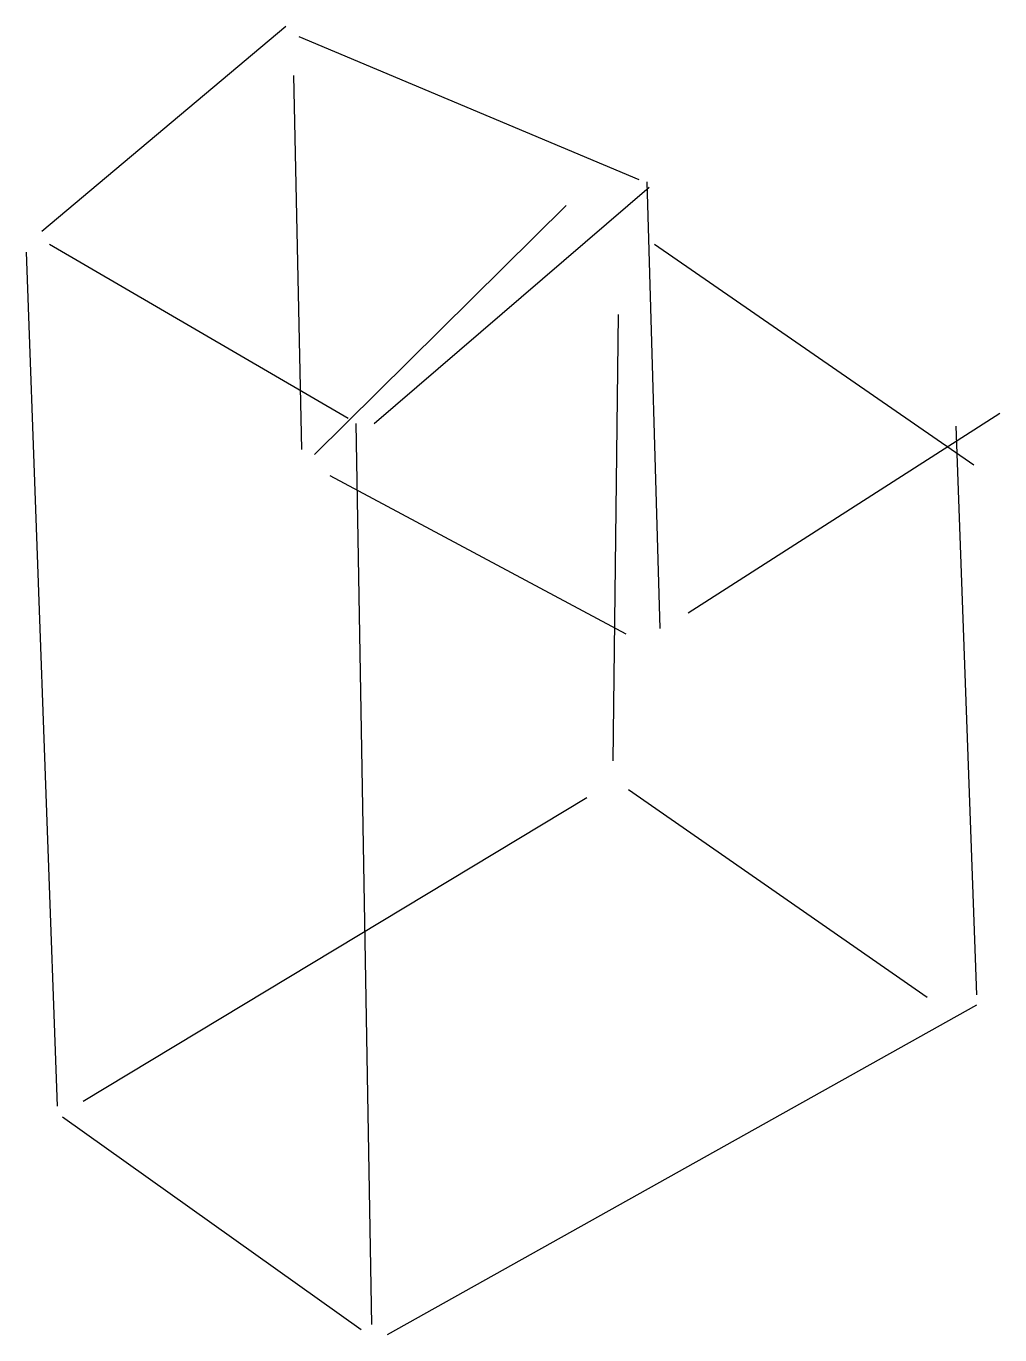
# Model space of a CAD drawing. Header units: metres. Extents: x -71 to 61, y -120 to 57.
import ezdxf

# ---------------------------------------------------------------- set-up
doc = ezdxf.new("R2010")
doc.units = ezdxf.units.M

msp = doc.modelspace()

# ---------------------------------------------------------------- linework, layer by layer
at = {"color": 0, "linetype": 'CONTINUOUS'}
for p, q in [((-68.943218, 29.220189), (-35.850473, 57.032177)), ((-34.090221, 55.623975), (12.028391, 36.261199)), ((-34.794322, 50.343218), (-33.73817, -0.35205)), ((13.084543, 35.909148), (14.844795, -24.643533)), ((-23.880757, 3.168454), (13.436593, 35.205047)), ((-31.977918, -1.056151), (2.170978, 32.740694)), ((-67.887066, 27.459937), (-27.401262, 3.872555)), ((14.140694, 27.459937), (57.442902, -2.464353)), ((-71.055521, 26.403785), (-66.830915, -89.42082)), ((9.211987, 17.954574), (8.507886, -42.598107)), ((18.71735, -22.53123), (60.963407, 4.576656)), ((-26.34511, 3.168454), (-24.232808, -118.99306)), ((54.978549, 2.816404), (57.794953, -74.28265)), ((-29.865615, -3.872555), (10.268139, -25.347634)), ((-63.31041, -88.716719), (4.987382, -47.526814)), ((10.620189, -46.470662), (51.105994, -74.6347)), ((57.794953, -75.690852), (-22.120505, -120.401262)), ((-66.126814, -90.829022), (-25.641009, -119.697161))]:
    msp.add_line(p, q, dxfattribs=at)

doc.saveas('drawing.dxf')
